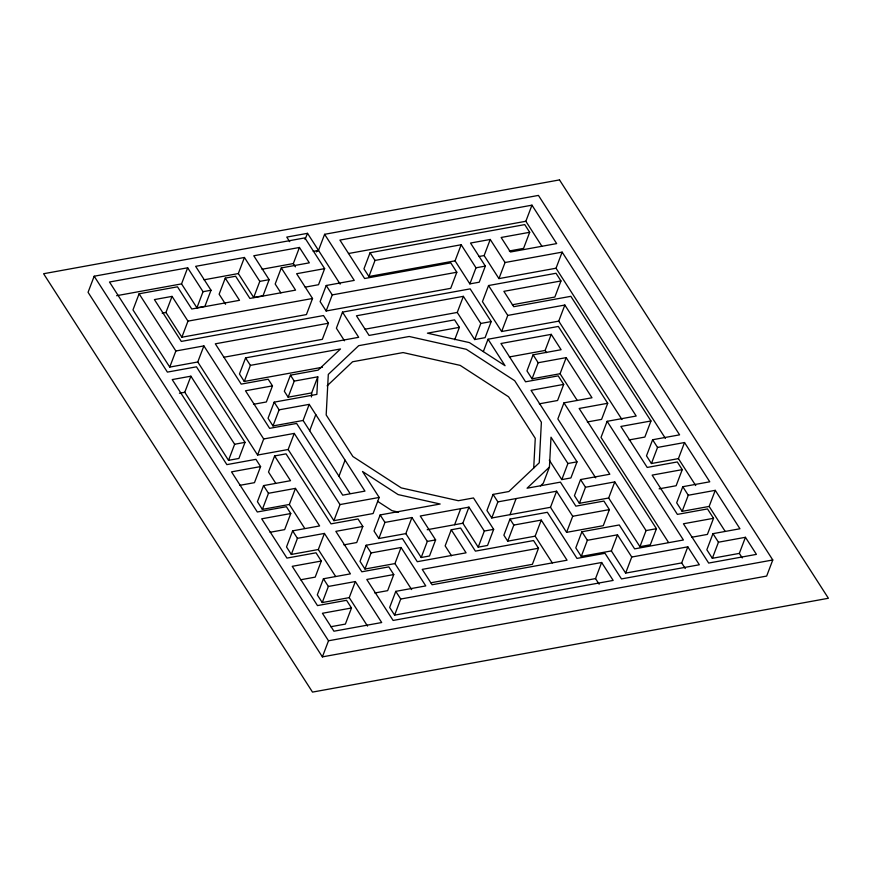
<?xml version="1.0" encoding="UTF-8"?>
<svg xmlns="http://www.w3.org/2000/svg" width="872" height="872" viewBox="0 0 872 872"><rect width="100%" height="100%" fill="white"/><g stroke="black" fill="none" stroke-linecap="round" stroke-linejoin="round"><path stroke-width="1.31" d="M311.446 396.967L311.664 392.912L317.779 376.813L294.245 381.097L288.131 397.185L311.664 392.912M317.779 376.813L316.852 394.395L274.168 402.156L268.053 418.255L272.99 425.939L303.096 420.468L309.211 404.368L279.105 409.84L272.99 425.939M533.708 468.068L535.266 438.322L508.561 396.782L460.187 365.39L403.093 352.571L352.582 361.76L327.098 385.86M540.411 485.922L543.321 483.164L549.436 467.065L551.006 437.199L567.912 463.501L561.808 479.6L570.898 477.943L577.013 461.855L531.048 390.34L563.693 384.399L558.2 375.865L525.565 381.794L500.942 343.503L551.235 334.358L561.11 349.716L533.086 354.817L526.971 370.916L532.051 378.819L560.075 373.728L566.19 357.629L538.166 362.73L532.051 378.819M305.189 287.15L318.531 284.719L324.646 268.63L304.884 237.893L94.176 276.217L88.061 292.305L322.389 656.878L766.662 576.076L772.777 559.977L538.438 195.415L324.613 234.306L318.498 250.395L316.329 251.877M239.942 485.312L254.471 482.663L260.586 466.575L255.932 459.337L226.862 464.623L172.209 379.582L190.892 376.192L184.777 392.28L228.529 460.34L238.906 458.454L245.021 442.355L196.462 366.818L167.402 372.104L109.491 282.016L187.665 267.791L181.55 283.891L196.919 307.794L204.898 306.345L211.013 290.245L195.644 266.341L244.433 257.469L238.318 273.557L253.687 297.472L263.028 295.772L269.143 279.672L253.774 255.769L299.445 247.463L309.331 262.832L281.296 267.922L295.564 290.125L249.893 298.431L235.625 276.239L225.249 278.124L239.517 300.317L191.764 309.004L177.496 286.812L139.095 293.788L132.98 309.887L169.746 367.09L197.77 361.989L203.885 345.901L175.861 350.991L169.746 367.09M324.646 268.63L296.622 273.721L312.536 298.486L306.421 314.574L181.856 337.235L165.942 312.47L172.056 296.382L154.409 299.587L181.3 341.421L323.512 315.555L328.45 323.24L322.335 339.339L223.832 357.258M181.856 337.235L187.971 321.136L172.056 296.382M196.919 307.794L203.034 291.695L187.665 267.791M225.249 278.124L219.134 294.213L225.554 304.208M253.687 297.472L259.802 281.373L244.433 257.469M454.694 339.731L459.391 327.349L454.585 319.871L369.074 335.426L356.452 315.784L463.37 296.338L457.255 312.438L474.684 339.557L485.072 337.671L491.187 321.572L470.172 288.883L342.5 312.111L358.697 337.311L245.577 357.88L239.462 373.979L244.269 381.467L322.466 367.243M281.296 267.922L275.181 284.021L280.893 292.905M244.269 381.467L250.384 365.368L245.577 357.88M295.455 266.854L293.33 263.562L299.445 247.463M228.529 460.34L234.644 444.251L190.892 376.192M328.45 323.24L215.308 343.819L241.206 384.116L268.195 379.211L272.478 385.871L266.363 401.97L253.512 404.303M263.704 438.965L294.256 433.406L288.142 449.505L257.589 455.053L263.704 438.965L203.885 345.901M250.384 365.368L340.505 348.974L318.127 370.131L290.441 375.167L284.327 391.256L288.131 397.185M324.613 234.306L354.25 280.403L326.215 285.504L320.111 301.603L326.139 310.988L450.704 288.338L456.819 272.238L450.78 262.854L364.627 278.517L339.927 240.094L531.964 205.171L556.663 243.593L510.469 251.997L501.138 237.478L529.686 232.29L524.748 224.605L370.077 252.738L363.962 268.827L368.911 276.511L455.064 260.848L461.179 244.749L375.015 260.423L368.911 276.511M326.139 310.988L332.254 294.9L326.215 285.504M343.873 544.88L356.724 542.537L362.828 526.448L358.021 518.96L331.033 523.865L286.038 453.854L274.615 455.936L268.5 472.025L275.737 483.284M274.615 455.936L290.529 480.69L263.54 485.606L257.425 501.694L262.363 509.379L289.351 504.474L295.466 488.375L268.478 493.29L262.363 509.379M342.5 312.111L336.385 328.199L344.484 340.799M309.68 430.714L315.795 414.614M260.586 466.575L231.516 471.861L257.316 511.984L286.376 506.697L290.768 513.532L284.654 529.62L270.124 532.269M295.466 488.375L319.621 525.947L292.632 530.852L286.517 546.951L291.324 554.428L318.313 549.524L324.428 533.424L297.439 538.34L291.324 554.428M338.957 476.265L345.072 460.165M378.84 538.514L384.955 522.415L411.944 517.51L405.829 533.61L378.84 538.514L374.034 531.026L380.148 514.938L440.164 504.016L398.123 494.588L362.512 471.48L379.2 497.443L373.085 513.543L333.889 520.671L339.993 504.572L294.256 433.406M290.768 513.532L261.698 518.818L286.942 558.091L316.013 552.804L321.299 561.034L315.195 577.133L300.655 579.771M324.428 533.424L350.413 573.863L323.425 578.768L317.31 594.868L322.248 602.552L349.236 597.636L355.351 581.548L328.363 586.453L322.248 602.552M322.389 656.878L328.504 640.778L94.176 276.217M430.812 582.801L532.378 564.337L538.493 548.237L533.544 540.553L475.414 551.126L460.601 528.072L451.26 529.773L466.073 552.826L417.296 561.699L402.472 538.645L366.142 545.251L360.027 561.35L364.965 569.034L394.951 563.574L401.066 547.485L371.08 552.935L364.965 569.034M505.052 262.516L562.146 252.128L556.031 268.227L498.937 278.604L505.052 262.516L490.238 239.462L470.52 243.048L485.333 266.102L479.219 282.201L469.877 283.891L475.992 267.802L461.179 244.749M498.937 278.604L484.124 255.561L490.238 239.462M321.299 561.034L292.24 566.32L317.484 605.593L346.544 600.307L351.492 607.991L345.377 624.09L330.837 626.728M512.365 304.775L554.854 297.047L560.969 280.958L556.02 273.274L488.549 285.536L482.445 301.636L501.651 331.524L558.734 321.136L564.849 305.037L507.766 315.424L501.651 331.524M474.684 339.557L480.799 323.458L463.37 296.338M541.828 246.133L525.849 221.27L531.964 205.171M362.828 526.448L335.84 531.353L361.836 571.781L388.825 566.876L393.763 574.561L387.648 590.649L374.797 592.993M483.328 351.601L488.037 339.23L558.32 326.444L607.708 403.278L601.593 419.378L587.325 421.972M529.686 232.29L523.571 248.378L509.292 250.983M401.066 547.485L425.765 585.908L395.779 591.358L389.664 607.457L394.602 615.142L595.532 578.594L601.647 562.495L400.717 599.042L394.602 615.142M491.764 517.979L497.879 501.88L556.598 491.198L550.483 507.297L491.764 517.979L486.947 510.491L493.062 494.402L508.867 491.525L539.256 462.792L541.381 422.222L514.676 380.683L466.302 349.301L409.208 336.483L358.697 345.672L328.308 374.393L326.183 414.963L352.888 456.514L401.262 487.895L458.356 500.713L473.485 497.956L493.661 529.348L487.546 545.447L478.205 547.147L484.32 531.048L468.951 507.144L420.25 516.006L435.618 539.91L429.504 555.998L421.198 557.513L427.313 541.414L411.944 517.51M451.26 529.773L445.145 545.872L451.5 555.747M454.617 524.737L460.732 508.638M478.205 547.147L462.836 523.244L468.951 507.144M546.526 352.648L545.12 350.446L551.235 334.358M510 514.665L516.115 498.566M687.801 546.831L681.686 562.92L625.638 573.111L631.753 557.023L687.801 546.831L699.333 564.762L621.474 578.921L605.015 553.306L576.992 558.396L547.354 512.3L509.989 519.091L503.874 535.19L507.711 541.163L535.146 536.171L541.261 520.083L513.826 525.064L507.711 541.163M563.693 384.399L557.579 400.499L539.299 403.823M566.19 357.629L591.99 397.763L563.955 402.853L557.851 418.952L595.718 477.867M563.955 402.853L609.833 474.226L580.556 479.556L574.441 495.656L579.379 503.329L608.667 498.01L614.771 481.911L585.494 487.241L579.379 503.329M564.849 305.037L636.2 416.031L607.13 421.318L601.015 437.417L668.497 542.395M549.436 467.065L527.07 488.211L560.434 482.14L575.869 506.152L603.893 501.062L609.386 509.597L603.271 525.685L566.593 532.356L572.708 516.268L556.598 491.198M607.13 421.318L683.408 539.997L634.631 548.87L619.262 524.966L581.897 531.757L575.782 547.856L581.264 556.39L611.37 550.919L617.485 534.819L587.379 540.302L581.264 556.39M560.969 280.958L503.874 291.335L513.75 306.704L570.844 296.327L650.97 420.98L644.855 437.068L629.148 439.924M562.146 252.128L679.593 434.845L652.605 439.75L646.49 455.849L651.428 463.533L678.416 458.618L684.531 442.529L657.543 447.434L651.428 463.533M607.708 403.278L579.161 408.478L656.442 528.694L650.327 544.782L639.939 546.679L646.054 530.579L614.771 481.911M650.97 420.98L620.864 426.452L647.209 467.436L677.304 461.953L682.242 469.637L676.138 485.737L659.123 488.832M684.531 442.529L709.775 481.802L682.787 486.707L676.672 502.806L682.155 511.341L709.143 506.436L715.258 490.337L688.27 495.252L682.155 511.341M682.242 469.637L652.147 475.12L677.391 514.393L707.486 508.921L713.525 518.306L707.41 534.405L691.714 537.261M715.258 490.337L739.957 528.759L712.969 533.664L706.854 549.763L712.337 558.298L739.325 553.393L745.44 537.294L718.452 542.21L712.337 558.298M305.037 239.419L307.522 233.325L286.757 237.097L289.689 241.653M313.233 251.354L318.498 250.395M116.63 295.695L181.55 283.891M204.037 279.803L238.318 273.557M262.014 269.252L293.33 263.562M348.484 253.523L525.849 221.27M203.034 291.695L211.013 290.245M259.802 281.373L269.143 279.672M162.159 313.157L165.942 312.47M478.87 256.51L484.124 255.561M475.992 267.802L485.333 266.102M187.971 321.136L312.536 298.486M332.254 294.9L456.819 272.238M365.041 329.202L457.255 312.438M459.391 327.349L427.411 333.169L469.441 342.609L505.062 365.717L488.037 339.23M480.799 323.458L491.187 321.572M179.447 393.25L184.777 392.28M272.478 385.871L245.49 390.776L269.633 428.348L296.622 423.443L342.718 495.154L364.965 491.11L309.211 404.368M509.39 356.942L545.12 350.446M234.644 444.251L245.021 442.355M339.993 504.572L379.2 497.443M567.912 463.501L577.013 461.855M427.193 529.718L462.836 523.244M427.313 541.414L435.618 539.91M484.32 531.048L493.661 529.348M572.708 516.268L609.386 509.597M393.763 574.561L366.774 579.466L393.119 620.45L613.169 580.425L601.647 562.495M538.493 548.237L422.233 569.383L432.109 584.752L567.051 560.206L541.261 520.083M646.054 530.579L656.442 528.694M713.525 518.306L683.43 523.778L708.674 563.061L756.416 554.374L745.44 537.294M351.492 607.991L322.422 613.278L333.943 631.208L381.696 622.532L355.351 581.548M328.504 640.778L772.777 559.977M398.58 512.158L392.008 510.676L377.543 501.291M556.031 268.227L665.401 438.376M678.416 458.618L695.725 485.551M709.143 506.436L725.123 531.299M739.325 553.393L742.257 557.949M652.605 439.75L657.543 447.434M682.787 486.707L688.27 495.252M712.969 533.664L718.452 542.21M558.734 321.136L621.987 419.541M560.075 373.728L577.275 400.477M681.686 562.92L685.294 568.522M488.549 285.536L507.766 315.424M533.086 354.817L538.166 362.73M608.667 498.01L639.939 546.679M455.064 260.848L469.877 283.891M617.485 534.819L631.753 557.023M580.556 479.556L585.494 487.241M611.37 550.919L625.638 573.111M549.306 460.154L561.808 479.6M581.897 531.757L587.379 540.302M550.483 507.297L566.593 532.356M595.532 578.594L599.14 584.196M370.077 252.738L375.015 260.423M535.146 536.171L552.336 562.931M509.989 519.091L513.826 525.064M493.062 494.402L497.879 501.88M307.522 233.325L340.178 284.13M405.829 533.61L421.198 557.513M290.441 375.167L294.245 381.097M380.148 514.938L384.955 522.415M303.096 420.468L350.01 493.454M394.951 563.574L411.66 589.57M274.168 402.156L279.105 409.84M366.142 545.251L371.08 552.935M395.779 591.358L400.717 599.042M288.142 449.505L333.889 520.671M197.77 361.989L257.589 455.053M289.351 504.474L304.72 528.378M318.313 549.524L335.644 576.479M349.236 597.636L367.537 626.096M263.54 485.606L268.478 493.29M292.632 530.852L297.439 538.34M323.425 578.768L328.363 586.453M139.095 293.788L175.861 350.991M559.497 179.905L43.6 273.732L312.503 692.096L828.4 598.268L559.497 179.905"/></g></svg>
